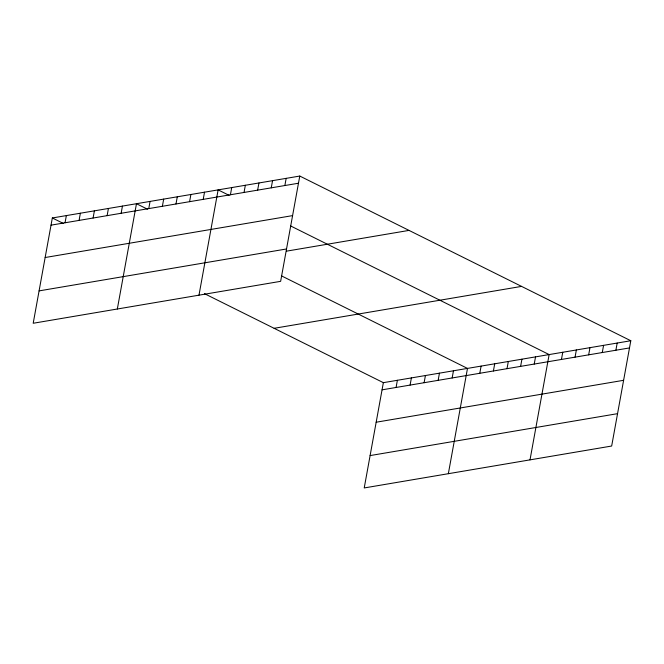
<?xml version="1.0" encoding="UTF-8"?>
<svg xmlns="http://www.w3.org/2000/svg" width="664" height="664" viewBox="0 0 664 664"><rect width="100%" height="100%" fill="white"/><g stroke="black" fill="none" stroke-linecap="round" stroke-linejoin="round"><path stroke-width="1" d="M299.779 176.051L52.331 217.966L33.2 323.26L280.64 281.337L299.779 176.051L630.8 340.74L611.668 446.034L364.221 487.949L383.36 382.663L630.8 340.74M65.047 222.772L66.358 215.593M79.074 220.398L80.377 213.219M93.093 218.024L94.396 210.837M107.12 215.651L108.423 208.463M121.138 213.277L122.442 206.089M117.329 309.009L136.469 203.715L147.483 209.193M148.769 208.596L150.072 201.408M162.381 206.288L163.684 199.1M175.985 203.981L177.296 196.801M189.597 201.673L190.9 194.494M203.209 199.374L204.512 192.186M198.984 295.173L218.124 189.879L229.138 195.365M230.425 194.76L231.728 187.572M244.037 192.452L245.34 185.273M257.64 190.153L258.952 182.965M271.252 187.846L272.555 180.658M284.864 185.538L286.167 178.35M396.076 387.469L397.379 380.281M410.095 385.095L411.398 377.907M424.113 382.721L425.425 375.533M438.14 380.347L439.444 373.16M452.159 377.965L453.462 370.786M448.349 473.698L467.489 368.412L281.428 275.842M479.79 373.284L481.101 366.105M493.402 370.985L494.705 363.797M507.014 368.678L508.317 361.49M520.617 366.37L521.929 359.183M534.229 364.063L535.533 356.883M530.013 459.87L549.145 354.576L290.641 225.959M561.445 359.456L562.757 352.269M575.057 357.149L576.36 349.961M588.669 354.842L589.972 347.662M602.273 352.542L603.584 345.355M615.885 350.235L617.188 343.047M51.028 225.154L298.468 183.231M45.144 257.524L292.592 215.609M39.085 290.882L286.524 248.967M286.533 251.15L409.016 230.4M274.124 328.306L521.564 286.392M382.049 389.843L629.497 347.928M376.164 422.221L623.612 380.306M370.105 455.579L617.545 413.664M52.331 217.966L63.354 223.444M204.446 293.646L383.36 382.663"/></g></svg>
